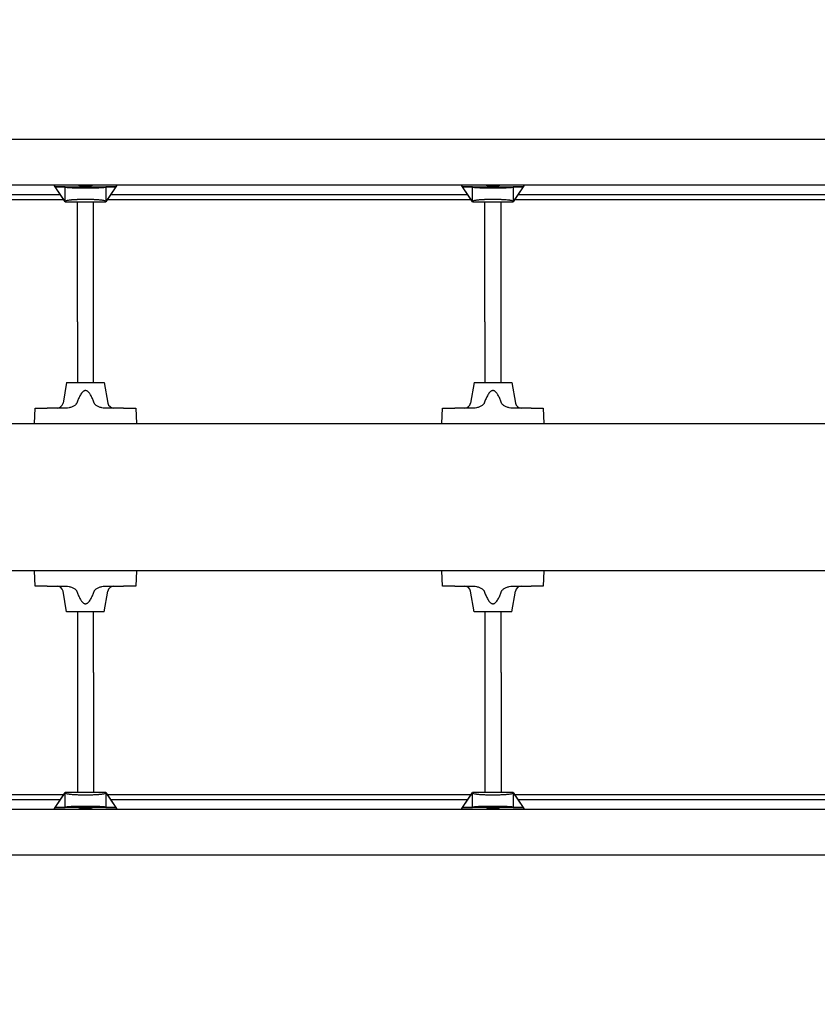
# Model space of a CAD drawing. Extents: x -13189 to 8473, y -8565 to 17872.
# Drawn here: x -1665 to -881, y -91 to 869 of the extents above; entities that cross this region are included whole.
import ezdxf

# ---------------------------------------------------------------- set-up
doc = ezdxf.new("R2010")
doc.units = 0
doc.header["$LTSCALE"] = 5
doc.header["$PDMODE"] = 33
doc.header["$PDSIZE"] = 20
for name, color, linetype in [('PRODUCT', 3, 'CONTINUOUS'), ('REFERENCE', 9, 'CONTINUOUS'), ('REVIEW_REQUIRED', 30, 'CONTINUOUS')]:
    doc.layers.add(name, color=color, linetype=linetype)
doc.styles.add('LG1', font='arial.ttf', dxfattribs={"height": 185})
doc.dimstyles.new('LG_DIM', dxfattribs={"dimtxt": 185, "dimasz": 120, "dimexe": 50, "dimexo": 1, "dimgap": 50, "dimtad": 1, "dimdec": 0, "dimrnd": 10, "dimtxsty": 'LG1', "dimcen": 2.5, "dimclrt": 4, "dimadec": 4, "dimazin": 3, "dimtfac": 1, "dimtdec": 1, "dimtmove": 0, "dimatfit": 3, "dimarcsym": 0})

# ---------------------------------------------------------------- blocks, each defined once
blk = doc.blocks.new('*D5')
at = {"layer": 'REFERENCE', "color": 0, "transparency": 16777216}
for p in [(3900, 7859.68), (-2500, -5459.68), (7695.79, -5459.68)]:
    blk.add_point(p, dxfattribs=at)
at = {"layer": 'REVIEW_REQUIRED', "color": 0, "lineweight": -2, "transparency": 16777216}
for p, q in [((3901, 7859.68), (7745.79, 7859.68)), ((7695.79, 7739.68), (7695.79, 3779.28)), ((7695.79, -5339.68), (7695.79, 3130.67)), ((-2499, -5459.68), (7745.79, -5459.68))]:
    blk.add_line(p, q, dxfattribs=at)
at = {"layer": 'REVIEW_REQUIRED', "color": 0, "transparency": 16777216}
for points in [[(7675.79, 7739.68), (7715.79, 7739.68), (7695.79, 7859.68)], [(7675.79, -5339.68), (7715.79, -5339.68), (7695.79, -5459.68)]]:
    blk.add_solid(points, dxfattribs=at)
at = {"layer": 'REVIEW_REQUIRED', "color": 4, "transparency": 16777216, "insert": (7695.79, 3454.98), "char_height": 185, "attachment_point": 5, "style": 'LG1'}
blk.add_mtext('\\A1;13320 mm\\P [43\'-8 13/16"]', dxfattribs=at)
blk = doc.blocks.new('*D6')
at = {"layer": 'REFERENCE', "color": 0, "transparency": 16777216}
for p in [(3300, 5864.75), (-6041.13, -3464.75), (-3100, -3464.75)]:
    blk.add_point(p, dxfattribs=at)
at = {"layer": 'REVIEW_REQUIRED', "color": 0, "lineweight": -2, "transparency": 16777216}
for p, q in [((3299, 5864.75), (-6091.13, 5864.75)), ((-6041.13, 5744.75), (-6041.13, 2569.99)), ((-6041.13, -3344.75), (-6041.13, 1921.38)), ((-3101, -3464.75), (-6091.13, -3464.75))]:
    blk.add_line(p, q, dxfattribs=at)
at = {"layer": 'REVIEW_REQUIRED', "color": 0, "transparency": 16777216}
for points in [[(-6061.13, 5744.75), (-6021.13, 5744.75), (-6041.13, 5864.75)], [(-6061.13, -3344.75), (-6021.13, -3344.75), (-6041.13, -3464.75)]]:
    blk.add_solid(points, dxfattribs=at)
at = {"layer": 'REVIEW_REQUIRED', "color": 4, "transparency": 16777216, "insert": (-6041.13, 2245.68), "char_height": 185, "attachment_point": 5, "style": 'LG1'}
blk.add_mtext('\\A1;9330 mm\\P [30\'-7 9/16"]', dxfattribs=at)
blk = doc.blocks.new('*D7')
at = {"layer": 'REFERENCE', "color": 0, "transparency": 16777216}
for p in [(5382.03, 8873.35), (-4227.53, -147.5), (5382.03, -564.99)]:
    blk.add_point(p, dxfattribs=at)
at = {"layer": 'REVIEW_REQUIRED', "color": 0, "lineweight": -2, "transparency": 16777216}
for p, q in [((-4227.53, -146.5), (-4227.53, 8923.35)), ((5382.03, -563.99), (5382.03, 8923.35)), ((-4107.53, 8873.35), (118.72, 8873.35)), ((5262.03, 8873.35), (1506.78, 8873.35))]:
    blk.add_line(p, q, dxfattribs=at)
at = {"layer": 'REVIEW_REQUIRED', "color": 0, "transparency": 16777216}
for points in [[(-4107.53, 8893.35), (-4107.53, 8853.35), (-4227.53, 8873.35)], [(5262.03, 8893.35), (5262.03, 8853.35), (5382.03, 8873.35)]]:
    blk.add_solid(points, dxfattribs=at)
at = {"layer": 'REVIEW_REQUIRED', "color": 4, "transparency": 16777216, "insert": (812.75, 8873.35), "char_height": 185, "attachment_point": 5, "style": 'LG1'}
blk.add_mtext('\\A1;9610 mm\\P [31\'-6 5/8"]', dxfattribs=at)
blk = doc.blocks.new('Variteemalayerit')
at = {"layer": 'REVIEW_REQUIRED', "invisible_edges": 15}
blk.add_3dface([(-10000, -10000, -5), (10000, -10000, -5), (10000, 10000, -5), (-10000, 10000, -5)], dxfattribs=at)

msp = doc.modelspace()

# ---------------------------------------------------------------- linework, layer by layer
at = {"layer": 'PRODUCT', "linetype": 'Continuous', "lineweight": 0}
for p, q in [((-5, 751.5), (-2353.5, 751.5)), ((-5, 706.5), (-2353.5, 706.5)), ((-1629.78, 705), (-1630.76, 706.5)), ((-1620, 690), (-1629.78, 705)), ((-1629.69, 704.95), (-1629.78, 705)), ((-1629.78, 705), (-1570.22, 705)), ((-1620.03, 690.52), (-1629.69, 704.95)), ((-1620, 704.74), (-1629.69, 704.95)), ((-1620, 690.52), (-1620, 704.74)), ((-1619.63, 704.56), (-1620, 704.74)), ((-1580, 704.74), (-1580.37, 704.56)), ((-1570.22, 705), (-1580, 690)), ((-1570.31, 704.95), (-1580, 704.74)), ((-1580, 704.74), (-1580, 690.52)), ((-1570.31, 704.95), (-1579.97, 690.52)), ((-1570.22, 705), (-1570.31, 704.95)), ((-1569.24, 706.5), (-1570.22, 705)), ((-1229.78, 705), (-1230.76, 706.5)), ((-1220, 690), (-1229.78, 705)), ((-1229.69, 704.95), (-1229.78, 705)), ((-1229.78, 705), (-1170.22, 705)), ((-1220.03, 690.52), (-1229.69, 704.95)), ((-1220, 704.74), (-1229.69, 704.95)), ((-1220, 690.52), (-1220, 704.74)), ((-1219.63, 704.56), (-1220, 704.74)), ((-1180, 704.74), (-1180.37, 704.56)), ((-1170.22, 705), (-1180, 690)), ((-1170.31, 704.95), (-1180, 704.74)), ((-1180, 704.74), (-1180, 690.52)), ((-1170.31, 704.95), (-1179.97, 690.52)), ((-1170.22, 705), (-1170.31, 704.95)), ((-1169.24, 706.5), (-1170.22, 705)), ((-1621.3, 692), (-1978.7, 692)), ((-1624.57, 697), (-1975.43, 697)), ((-1221.3, 692), (-1578.7, 692)), ((-1224.57, 697), (-1575.43, 697)), ((-821.3, 692), (-1178.7, 692)), ((-824.57, 697), (-1175.43, 697)), ((-1620, 690), (-1620.03, 690.52)), ((-1620, 690.52), (-1620.03, 690.52)), ((-1619.63, 690.89), (-1620, 690.52)), ((-1620, 690), (-1580, 690)), ((-1608, 572.31), (-1608, 690)), ((-1592, 572.31), (-1592, 690)), ((-1580.37, 690.89), (-1580, 690.52)), ((-1579.97, 690.52), (-1580, 690.52)), ((-1579.97, 690.52), (-1580, 690)), ((-1220, 690), (-1220.03, 690.52)), ((-1220, 690.52), (-1220.03, 690.52)), ((-1219.63, 690.89), (-1220, 690.52)), ((-1220, 690), (-1180, 690)), ((-1208, 572.31), (-1208, 690)), ((-1192, 572.31), (-1192, 690)), ((-1180.37, 690.89), (-1180, 690.52)), ((-1179.97, 690.52), (-1180, 690.52)), ((-1179.97, 690.52), (-1180, 690)), ((-1608, 572.31), (-1608, 512.5)), ((-1592, 512.5), (-1592, 572.31)), ((-1208, 572.31), (-1208, 512.5)), ((-1192, 512.5), (-1192, 572.31)), ((-1618.5, 512.5), (-1622.03, 492.46)), ((-1618.5, 512.5), (-1600, 512.5)), ((-1600, 512.5), (-1581.5, 512.5)), ((-1581.5, 512.5), (-1577.97, 492.46)), ((-1218.5, 512.5), (-1222.03, 492.46)), ((-1218.5, 512.5), (-1200, 512.5)), ((-1200, 512.5), (-1181.5, 512.5)), ((-1181.5, 512.5), (-1177.97, 492.46)), ((-1650, 472.5), (-1649.48, 487.5)), ((-1619.01, 487.5), (-1637.48, 487.5)), ((-1562.52, 487.5), (-1580.99, 487.5)), ((-1550.52, 487.5), (-1550, 472.5)), ((-1250, 472.5), (-1249.48, 487.5)), ((-1219.01, 487.5), (-1237.48, 487.5)), ((-1162.52, 487.5), (-1180.99, 487.5)), ((-1150.52, 487.5), (-1150, 472.5)), ((-2242, 472.5), (-158, 472.5)), ((-158, 327.5), (-2242, 327.5)), ((-1649.48, 312.5), (-1650, 327.5)), ((-1550, 327.5), (-1550.52, 312.5)), ((-1249.48, 312.5), (-1250, 327.5)), ((-1150, 327.5), (-1150.52, 312.5)), ((-1637.48, 312.5), (-1619.01, 312.5)), ((-1618.5, 287.5), (-1622.03, 307.54)), ((-1581.5, 287.5), (-1577.97, 307.54)), ((-1580.99, 312.5), (-1562.52, 312.5)), ((-1237.48, 312.5), (-1219.01, 312.5)), ((-1218.5, 287.5), (-1222.03, 307.54)), ((-1181.5, 287.5), (-1177.97, 307.54)), ((-1180.99, 312.5), (-1162.52, 312.5)), ((-1600, 287.5), (-1618.5, 287.5)), ((-1608, 287.5), (-1608, 227.69)), ((-1581.5, 287.5), (-1600, 287.5)), ((-1592, 227.69), (-1592, 287.5)), ((-1200, 287.5), (-1218.5, 287.5)), ((-1208, 287.5), (-1208, 227.69)), ((-1181.5, 287.5), (-1200, 287.5)), ((-1192, 227.69), (-1192, 287.5)), ((-1608, 227.69), (-1608, 110)), ((-1592, 227.69), (-1592, 110)), ((-1208, 227.69), (-1208, 110)), ((-1192, 227.69), (-1192, 110)), ((-1978.7, 108), (-1621.3, 108)), ((-1629.78, 95), (-1620, 110)), ((-1629.69, 95.05), (-1620.03, 109.48)), ((-1620.03, 109.48), (-1620, 110)), ((-1620.03, 109.48), (-1620, 109.48)), ((-1580, 110), (-1620, 110)), ((-1620, 95.26), (-1620, 109.48)), ((-1619.63, 109.11), (-1620, 109.48)), ((-1580.37, 109.11), (-1580, 109.48)), ((-1580, 110), (-1570.22, 95)), ((-1580, 110), (-1579.97, 109.48)), ((-1580, 109.48), (-1580, 95.26)), ((-1580, 109.48), (-1579.97, 109.48)), ((-1579.97, 109.48), (-1570.31, 95.05)), ((-1578.7, 108), (-1221.3, 108)), ((-1229.78, 95), (-1220, 110)), ((-1229.69, 95.05), (-1220.03, 109.48)), ((-1220.03, 109.48), (-1220, 110)), ((-1220.03, 109.48), (-1220, 109.48)), ((-1180, 110), (-1220, 110)), ((-1220, 95.26), (-1220, 109.48)), ((-1219.63, 109.11), (-1220, 109.48)), ((-1180.37, 109.11), (-1180, 109.48)), ((-1180, 110), (-1170.22, 95)), ((-1180, 110), (-1179.97, 109.48)), ((-1180, 109.48), (-1180, 95.26)), ((-1180, 109.48), (-1179.97, 109.48)), ((-1179.97, 109.48), (-1170.31, 95.05)), ((-1178.7, 108), (-821.3, 108)), ((-1975.43, 103), (-1624.57, 103)), ((-1575.43, 103), (-1224.57, 103)), ((-1175.43, 103), (-824.57, 103)), ((-2353.5, 93.5), (-5, 93.5)), ((-1630.76, 93.5), (-1629.78, 95)), ((-1629.78, 95), (-1629.69, 95.05)), ((-1570.22, 95), (-1629.78, 95)), ((-1629.69, 95.05), (-1620, 95.26)), ((-1620, 95.26), (-1619.63, 95.44)), ((-1580.37, 95.44), (-1580, 95.26)), ((-1580, 95.26), (-1570.31, 95.05)), ((-1570.31, 95.05), (-1570.22, 95)), ((-1570.22, 95), (-1569.24, 93.5)), ((-1230.76, 93.5), (-1229.78, 95)), ((-1229.78, 95), (-1229.69, 95.05)), ((-1170.22, 95), (-1229.78, 95)), ((-1229.69, 95.05), (-1220, 95.26)), ((-1220, 95.26), (-1219.63, 95.44)), ((-1180.37, 95.44), (-1180, 95.26)), ((-1180, 95.26), (-1170.31, 95.05)), ((-1170.31, 95.05), (-1170.22, 95)), ((-1170.22, 95), (-1169.24, 93.5)), ((-2353.5, 48.5), (-5, 48.5))]:
    msp.add_line(p, q, dxfattribs=at)
for centre, radius, start, end in [((-1600, 721), 15.99, 245.06909, 270), ((-1600, 721), 15.5, 249.29415, 270), ((-1600, 721), 15.5, 270, 290.70585), ((-1600, 721), 15.99, 270, 294.93091), ((-1200, 721), 15.99, 245.06909, 270), ((-1200, 721), 15.5, 249.29415, 270), ((-1200, 721), 15.5, 270, 290.70585), ((-1200, 721), 15.99, 270, 294.93091), ((-1627.94, 493.5), 6, 270, 350), ((-1572.06, 493.5), 6, 190, 270), ((-1227.94, 493.5), 6, 270, 350), ((-1172.06, 493.5), 6, 190, 270), ((-1627.94, 306.5), 6, 10, 90), ((-1572.06, 306.5), 6, 90, 170), ((-1227.94, 306.5), 6, 10, 90), ((-1172.06, 306.5), 6, 90, 170), ((-1600, 79), 15.99, 90, 114.93091), ((-1600, 79), 15.5, 90, 110.70585), ((-1600, 79), 15.99, 65.06909, 90), ((-1600, 79), 15.5, 69.29415, 90), ((-1200, 79), 15.99, 90, 114.93091), ((-1200, 79), 15.5, 90, 110.70585), ((-1200, 79), 15.99, 65.06909, 90), ((-1200, 79), 15.5, 69.29415, 90)]:
    msp.add_arc(centre, radius, start, end, dxfattribs=at)
for points, knots in [([(-1619.63, 704.56), (-1619.48, 704.52), (-1619.28, 704.48), (-1618.78, 704.41), (-1618.48, 704.37), (-1617.76, 704.29), (-1617.34, 704.26), (-1616.36, 704.18), (-1615.81, 704.15), (-1614.52, 704.08), (-1613.79, 704.04), (-1612.52, 703.99), (-1612.07, 703.97), (-1611.08, 703.94), (-1610.56, 703.92), (-1609.41, 703.89), (-1608.8, 703.88), (-1607.77, 703.85), (-1607.42, 703.85), (-1606.66, 703.83), (-1606.27, 703.83), (-1605.45, 703.81), (-1605.01, 703.81), (-1604.1, 703.8), (-1603.63, 703.79), (-1602.65, 703.79), (-1602.14, 703.78), (-1601.35, 703.78), (-1601.08, 703.78), (-1600.54, 703.78), (-1600.27, 703.78), (-1600, 703.78)], [0.01047501, 0.01047501, 0.01047501, 0.01047501, 0.01693541, 0.01693541, 0.02339581, 0.02339581, 0.02985621, 0.02985621, 0.03631661, 0.03631661, 0.04277702, 0.04277702, 0.04600722, 0.04600722, 0.04923742, 0.04923742, 0.05246762, 0.05246762, 0.05408272, 0.05408272, 0.05569782, 0.05569782, 0.05731292, 0.05731292, 0.05892802, 0.05892802, 0.06054312, 0.06054312, 0.06135067, 0.06135067, 0.06215822, 0.06215822, 0.06215822, 0.06215822]), ([(-1600, 703.78), (-1599.73, 703.78), (-1599.46, 703.78), (-1598.91, 703.78), (-1598.64, 703.78), (-1597.84, 703.78), (-1597.33, 703.79), (-1596.58, 703.79), (-1596.33, 703.79), (-1595.85, 703.8), (-1595.62, 703.8), (-1594.94, 703.81), (-1594.51, 703.81), (-1593.68, 703.83), (-1593.28, 703.83), (-1592.53, 703.85), (-1592.17, 703.85), (-1591.15, 703.88), (-1590.53, 703.89), (-1589.38, 703.92), (-1588.85, 703.94), (-1587.88, 703.97), (-1587.43, 703.99), (-1586.17, 704.04), (-1585.45, 704.08), (-1584.17, 704.15), (-1583.62, 704.19), (-1582.89, 704.24), (-1582.67, 704.26), (-1582.25, 704.3), (-1582.05, 704.31), (-1581.15, 704.41), (-1580.67, 704.48), (-1580.37, 704.56)], [0.06215822, 0.06215822, 0.06215822, 0.06215822, 0.0629713, 0.0629713, 0.06378437, 0.06378437, 0.06541052, 0.06541052, 0.0662236, 0.0662236, 0.06703667, 0.06703667, 0.06866282, 0.06866282, 0.07028897, 0.07028897, 0.07191512, 0.07191512, 0.07516742, 0.07516742, 0.07841972, 0.07841972, 0.08167202, 0.08167202, 0.08817662, 0.08817662, 0.09468122, 0.09468122, 0.09793352, 0.09793352, 0.10118582, 0.10118582, 0.11419502, 0.11419502, 0.11419502, 0.11419502]), ([(-1219.63, 704.56), (-1219.48, 704.52), (-1219.28, 704.48), (-1218.78, 704.41), (-1218.48, 704.37), (-1217.76, 704.29), (-1217.34, 704.26), (-1216.36, 704.18), (-1215.81, 704.15), (-1214.52, 704.08), (-1213.79, 704.04), (-1212.52, 703.99), (-1212.07, 703.97), (-1211.08, 703.94), (-1210.56, 703.92), (-1209.41, 703.89), (-1208.8, 703.88), (-1207.77, 703.85), (-1207.42, 703.85), (-1206.66, 703.83), (-1206.27, 703.83), (-1205.45, 703.81), (-1205.01, 703.81), (-1204.1, 703.8), (-1203.63, 703.79), (-1202.65, 703.79), (-1202.14, 703.78), (-1201.35, 703.78), (-1201.08, 703.78), (-1200.54, 703.78), (-1200.27, 703.78), (-1200, 703.78)], [0.01047501, 0.01047501, 0.01047501, 0.01047501, 0.01693541, 0.01693541, 0.02339581, 0.02339581, 0.02985621, 0.02985621, 0.03631661, 0.03631661, 0.04277702, 0.04277702, 0.04600722, 0.04600722, 0.04923742, 0.04923742, 0.05246762, 0.05246762, 0.05408272, 0.05408272, 0.05569782, 0.05569782, 0.05731292, 0.05731292, 0.05892802, 0.05892802, 0.06054312, 0.06054312, 0.06135067, 0.06135067, 0.06215822, 0.06215822, 0.06215822, 0.06215822]), ([(-1200, 703.78), (-1199.73, 703.78), (-1199.46, 703.78), (-1198.91, 703.78), (-1198.64, 703.78), (-1197.84, 703.78), (-1197.33, 703.79), (-1196.58, 703.79), (-1196.33, 703.79), (-1195.85, 703.8), (-1195.62, 703.8), (-1194.94, 703.81), (-1194.51, 703.81), (-1193.68, 703.83), (-1193.28, 703.83), (-1192.53, 703.85), (-1192.17, 703.85), (-1191.15, 703.88), (-1190.53, 703.89), (-1189.38, 703.92), (-1188.85, 703.94), (-1187.88, 703.97), (-1187.43, 703.99), (-1186.17, 704.04), (-1185.45, 704.08), (-1184.17, 704.15), (-1183.62, 704.19), (-1182.89, 704.24), (-1182.67, 704.26), (-1182.25, 704.3), (-1182.05, 704.31), (-1181.15, 704.41), (-1180.67, 704.48), (-1180.37, 704.56)], [0.06215822, 0.06215822, 0.06215822, 0.06215822, 0.0629713, 0.0629713, 0.06378437, 0.06378437, 0.06541052, 0.06541052, 0.0662236, 0.0662236, 0.06703667, 0.06703667, 0.06866282, 0.06866282, 0.07028897, 0.07028897, 0.07191512, 0.07191512, 0.07516742, 0.07516742, 0.07841972, 0.07841972, 0.08167202, 0.08167202, 0.08817662, 0.08817662, 0.09468122, 0.09468122, 0.09793352, 0.09793352, 0.10118582, 0.10118582, 0.11419502, 0.11419502, 0.11419502, 0.11419502]), ([(-1600, 692.44), (-1600.54, 692.44), (-1601.08, 692.44), (-1601.87, 692.44), (-1602.14, 692.43), (-1602.65, 692.43), (-1602.91, 692.42), (-1603.65, 692.41), (-1604.12, 692.4), (-1604.81, 692.39), (-1605.03, 692.38), (-1605.46, 692.37), (-1605.68, 692.37), (-1606.7, 692.34), (-1607.44, 692.31), (-1608.47, 692.26), (-1608.8, 692.25), (-1609.42, 692.22), (-1609.72, 692.2), (-1610.58, 692.15), (-1611.1, 692.12), (-1612.08, 692.06), (-1612.53, 692.02), (-1613.38, 691.95), (-1613.77, 691.92), (-1614.51, 691.85), (-1614.85, 691.81), (-1615.81, 691.7), (-1616.37, 691.63), (-1617.34, 691.48), (-1617.76, 691.41), (-1618.84, 691.19), (-1619.33, 691.04), (-1619.63, 690.89)], [0.06175443, 0.06175443, 0.06175443, 0.06175443, 0.06334678, 0.06334678, 0.06414295, 0.06414295, 0.06493913, 0.06493913, 0.06653147, 0.06653147, 0.06732765, 0.06732765, 0.06812382, 0.06812382, 0.07130852, 0.07130852, 0.07290086, 0.07290086, 0.07449321, 0.07449321, 0.0776779, 0.0776779, 0.0808626, 0.0808626, 0.08404729, 0.08404729, 0.08723199, 0.08723199, 0.09360138, 0.09360138, 0.09997077, 0.09997077, 0.11270954, 0.11270954, 0.11270954, 0.11270954]), ([(-1580.37, 690.89), (-1580.67, 691.04), (-1581.15, 691.19), (-1582.22, 691.41), (-1582.64, 691.48), (-1583.36, 691.59), (-1583.62, 691.63), (-1584.18, 691.7), (-1584.48, 691.74), (-1585.44, 691.84), (-1586.16, 691.91), (-1587.42, 692.02), (-1587.86, 692.05), (-1588.83, 692.12), (-1589.36, 692.15), (-1590.21, 692.2), (-1590.51, 692.21), (-1591.14, 692.25), (-1591.47, 692.26), (-1592.5, 692.31), (-1593.24, 692.33), (-1594.49, 692.37), (-1594.93, 692.38), (-1595.84, 692.4), (-1596.32, 692.41), (-1597.07, 692.42), (-1597.33, 692.43), (-1597.84, 692.43), (-1598.11, 692.44), (-1598.64, 692.44), (-1598.91, 692.44), (-1599.45, 692.44), (-1599.73, 692.44), (-1600, 692.44)], [0.01043898, 0.01043898, 0.01043898, 0.01043898, 0.02326784, 0.02326784, 0.02968227, 0.02968227, 0.03288949, 0.03288949, 0.03609671, 0.03609671, 0.04251114, 0.04251114, 0.04571835, 0.04571835, 0.04892557, 0.04892557, 0.05052918, 0.05052918, 0.05213278, 0.05213278, 0.05534, 0.05534, 0.05694361, 0.05694361, 0.05854722, 0.05854722, 0.05934902, 0.05934902, 0.06015082, 0.06015082, 0.06095263, 0.06095263, 0.06175443, 0.06175443, 0.06175443, 0.06175443]), ([(-1200, 692.44), (-1200.54, 692.44), (-1201.08, 692.44), (-1201.87, 692.44), (-1202.14, 692.43), (-1202.65, 692.43), (-1202.91, 692.42), (-1203.65, 692.41), (-1204.12, 692.4), (-1204.81, 692.39), (-1205.03, 692.38), (-1205.46, 692.37), (-1205.68, 692.37), (-1206.7, 692.34), (-1207.44, 692.31), (-1208.47, 692.26), (-1208.8, 692.25), (-1209.42, 692.22), (-1209.72, 692.2), (-1210.58, 692.15), (-1211.1, 692.12), (-1212.08, 692.06), (-1212.53, 692.02), (-1213.38, 691.95), (-1213.77, 691.92), (-1214.51, 691.85), (-1214.85, 691.81), (-1215.81, 691.7), (-1216.37, 691.63), (-1217.34, 691.48), (-1217.76, 691.41), (-1218.84, 691.19), (-1219.33, 691.04), (-1219.63, 690.89)], [0.06175443, 0.06175443, 0.06175443, 0.06175443, 0.06334678, 0.06334678, 0.06414295, 0.06414295, 0.06493913, 0.06493913, 0.06653147, 0.06653147, 0.06732765, 0.06732765, 0.06812382, 0.06812382, 0.07130852, 0.07130852, 0.07290086, 0.07290086, 0.07449321, 0.07449321, 0.0776779, 0.0776779, 0.0808626, 0.0808626, 0.08404729, 0.08404729, 0.08723199, 0.08723199, 0.09360138, 0.09360138, 0.09997077, 0.09997077, 0.11270954, 0.11270954, 0.11270954, 0.11270954]), ([(-1180.37, 690.89), (-1180.67, 691.04), (-1181.15, 691.19), (-1182.22, 691.41), (-1182.64, 691.48), (-1183.36, 691.59), (-1183.62, 691.63), (-1184.18, 691.7), (-1184.48, 691.74), (-1185.44, 691.84), (-1186.16, 691.91), (-1187.42, 692.02), (-1187.86, 692.05), (-1188.83, 692.12), (-1189.36, 692.15), (-1190.21, 692.2), (-1190.51, 692.21), (-1191.14, 692.25), (-1191.47, 692.26), (-1192.5, 692.31), (-1193.24, 692.33), (-1194.49, 692.37), (-1194.93, 692.38), (-1195.84, 692.4), (-1196.32, 692.41), (-1197.07, 692.42), (-1197.33, 692.43), (-1197.84, 692.43), (-1198.11, 692.44), (-1198.64, 692.44), (-1198.91, 692.44), (-1199.45, 692.44), (-1199.73, 692.44), (-1200, 692.44)], [0.01043898, 0.01043898, 0.01043898, 0.01043898, 0.02326784, 0.02326784, 0.02968227, 0.02968227, 0.03288949, 0.03288949, 0.03609671, 0.03609671, 0.04251114, 0.04251114, 0.04571835, 0.04571835, 0.04892557, 0.04892557, 0.05052918, 0.05052918, 0.05213278, 0.05213278, 0.05534, 0.05534, 0.05694361, 0.05694361, 0.05854722, 0.05854722, 0.05934902, 0.05934902, 0.06015082, 0.06015082, 0.06095263, 0.06095263, 0.06175443, 0.06175443, 0.06175443, 0.06175443]), ([(-1600, 504.7), (-1600.16, 504.7), (-1600.33, 504.68), (-1600.65, 504.63), (-1600.81, 504.59), (-1601.12, 504.48), (-1601.27, 504.41), (-1601.57, 504.27), (-1601.71, 504.18), (-1602.12, 503.92), (-1602.38, 503.71), (-1602.86, 503.27), (-1603.08, 503.03), (-1603.72, 502.3), (-1604.1, 501.77), (-1604.81, 500.68), (-1605.14, 500.12), (-1606.07, 498.41), (-1606.62, 497.24), (-1607.64, 494.87), (-1608.11, 493.67), (-1608.56, 492.46)], [0.0215087, 0.0215087, 0.0215087, 0.0215087, 0.02199305, 0.02199305, 0.0224774, 0.0224774, 0.02296175, 0.02296175, 0.0234461, 0.0234461, 0.0244148, 0.0244148, 0.0253835, 0.0253835, 0.0273209, 0.0273209, 0.0292583, 0.0292583, 0.0331331, 0.0331331, 0.03700791, 0.03700791, 0.03700791, 0.03700791]), ([(-1591.44, 492.46), (-1591.89, 493.67), (-1592.36, 494.88), (-1593.39, 497.25), (-1593.93, 498.42), (-1594.86, 500.12), (-1595.18, 500.68), (-1595.71, 501.49), (-1595.9, 501.76), (-1596.29, 502.28), (-1596.49, 502.54), (-1596.92, 503.03), (-1597.14, 503.27), (-1597.62, 503.71), (-1597.88, 503.91), (-1598.43, 504.27), (-1598.72, 504.43), (-1599.19, 504.59), (-1599.35, 504.63), (-1599.67, 504.68), (-1599.84, 504.7), (-1600, 504.7)], [0.0059664, 0.0059664, 0.0059664, 0.0059664, 0.00985198, 0.00985198, 0.01373755, 0.01373755, 0.01568034, 0.01568034, 0.01665173, 0.01665173, 0.01762312, 0.01762312, 0.01859452, 0.01859452, 0.01956591, 0.01956591, 0.0205373, 0.0205373, 0.021023, 0.021023, 0.0215087, 0.0215087, 0.0215087, 0.0215087]), ([(-1200, 504.7), (-1200.16, 504.7), (-1200.33, 504.68), (-1200.65, 504.63), (-1200.81, 504.59), (-1201.12, 504.48), (-1201.27, 504.41), (-1201.57, 504.27), (-1201.71, 504.18), (-1202.12, 503.92), (-1202.38, 503.71), (-1202.86, 503.27), (-1203.08, 503.03), (-1203.72, 502.3), (-1204.1, 501.77), (-1204.81, 500.68), (-1205.14, 500.12), (-1206.07, 498.41), (-1206.62, 497.24), (-1207.64, 494.87), (-1208.11, 493.67), (-1208.56, 492.46)], [0.0215087, 0.0215087, 0.0215087, 0.0215087, 0.02199305, 0.02199305, 0.0224774, 0.0224774, 0.02296175, 0.02296175, 0.0234461, 0.0234461, 0.0244148, 0.0244148, 0.0253835, 0.0253835, 0.0273209, 0.0273209, 0.0292583, 0.0292583, 0.0331331, 0.0331331, 0.03700791, 0.03700791, 0.03700791, 0.03700791]), ([(-1191.44, 492.46), (-1191.89, 493.67), (-1192.36, 494.88), (-1193.39, 497.25), (-1193.93, 498.42), (-1194.86, 500.12), (-1195.18, 500.68), (-1195.71, 501.49), (-1195.9, 501.76), (-1196.29, 502.28), (-1196.49, 502.54), (-1196.92, 503.03), (-1197.14, 503.27), (-1197.62, 503.71), (-1197.88, 503.91), (-1198.43, 504.27), (-1198.72, 504.43), (-1199.19, 504.59), (-1199.35, 504.63), (-1199.67, 504.68), (-1199.84, 504.7), (-1200, 504.7)], [0.0059664, 0.0059664, 0.0059664, 0.0059664, 0.00985198, 0.00985198, 0.01373755, 0.01373755, 0.01568034, 0.01568034, 0.01665173, 0.01665173, 0.01762312, 0.01762312, 0.01859452, 0.01859452, 0.01956591, 0.01956591, 0.0205373, 0.0205373, 0.021023, 0.021023, 0.0215087, 0.0215087, 0.0215087, 0.0215087]), ([(-1608.56, 492.46), (-1608.65, 492.22), (-1608.77, 492), (-1609.05, 491.58), (-1609.21, 491.38), (-1609.72, 490.82), (-1610.11, 490.49), (-1610.92, 489.9), (-1611.35, 489.63), (-1612.24, 489.15), (-1612.69, 488.93), (-1613.61, 488.54), (-1614.08, 488.37), (-1615.03, 488.06), (-1615.52, 487.93), (-1617, 487.62), (-1618, 487.5), (-1619.01, 487.5)], [0, 0, 0, 0, 0.00075467, 0.00075467, 0.00150935, 0.00150935, 0.0030187, 0.0030187, 0.00452805, 0.00452805, 0.00603739, 0.00603739, 0.00754674, 0.00754674, 0.00905609, 0.00905609, 0.01207479, 0.01207479, 0.01207479, 0.01207479]), ([(-1580.99, 487.5), (-1582, 487.5), (-1583, 487.62), (-1584.46, 487.93), (-1584.95, 488.06), (-1585.91, 488.36), (-1586.39, 488.54), (-1587.31, 488.93), (-1587.76, 489.14), (-1588.64, 489.62), (-1589.06, 489.89), (-1589.87, 490.48), (-1590.27, 490.81), (-1590.78, 491.37), (-1590.95, 491.57), (-1591.23, 491.99), (-1591.35, 492.22), (-1591.44, 492.46)], [0, 0, 0, 0, 0.00300119, 0.00300119, 0.00450179, 0.00450179, 0.00600239, 0.00600239, 0.00750298, 0.00750298, 0.00900358, 0.00900358, 0.01050418, 0.01050418, 0.01125447, 0.01125447, 0.01200477, 0.01200477, 0.01200477, 0.01200477]), ([(-1208.56, 492.46), (-1208.65, 492.22), (-1208.77, 492), (-1209.05, 491.58), (-1209.21, 491.38), (-1209.72, 490.82), (-1210.11, 490.49), (-1210.92, 489.9), (-1211.35, 489.63), (-1212.24, 489.15), (-1212.69, 488.93), (-1213.61, 488.54), (-1214.08, 488.37), (-1215.03, 488.06), (-1215.52, 487.93), (-1217, 487.62), (-1218, 487.5), (-1219.01, 487.5)], [0, 0, 0, 0, 0.00075467, 0.00075467, 0.00150935, 0.00150935, 0.0030187, 0.0030187, 0.00452805, 0.00452805, 0.00603739, 0.00603739, 0.00754674, 0.00754674, 0.00905609, 0.00905609, 0.01207479, 0.01207479, 0.01207479, 0.01207479]), ([(-1180.99, 487.5), (-1182, 487.5), (-1183, 487.62), (-1184.46, 487.93), (-1184.95, 488.06), (-1185.91, 488.36), (-1186.39, 488.54), (-1187.31, 488.93), (-1187.76, 489.14), (-1188.64, 489.62), (-1189.06, 489.89), (-1189.87, 490.48), (-1190.27, 490.81), (-1190.78, 491.37), (-1190.95, 491.57), (-1191.23, 491.99), (-1191.35, 492.22), (-1191.44, 492.46)], [0, 0, 0, 0, 0.00300119, 0.00300119, 0.00450179, 0.00450179, 0.00600239, 0.00600239, 0.00750298, 0.00750298, 0.00900358, 0.00900358, 0.01050418, 0.01050418, 0.01125447, 0.01125447, 0.01200477, 0.01200477, 0.01200477, 0.01200477]), ([(-1619.01, 312.5), (-1618, 312.5), (-1617, 312.38), (-1615.54, 312.07), (-1615.05, 311.94), (-1614.09, 311.64), (-1613.61, 311.46), (-1612.69, 311.07), (-1612.24, 310.86), (-1611.36, 310.38), (-1610.94, 310.11), (-1610.13, 309.52), (-1609.73, 309.19), (-1609.22, 308.63), (-1609.05, 308.43), (-1608.77, 308.01), (-1608.65, 307.78), (-1608.56, 307.54)], [0, 0, 0, 0, 0.00300119, 0.00300119, 0.00450179, 0.00450179, 0.00600239, 0.00600239, 0.00750298, 0.00750298, 0.00900358, 0.00900358, 0.01050418, 0.01050418, 0.01125447, 0.01125447, 0.01200477, 0.01200477, 0.01200477, 0.01200477]), ([(-1608.56, 307.54), (-1608.11, 306.33), (-1607.64, 305.12), (-1606.61, 302.75), (-1606.07, 301.58), (-1605.14, 299.88), (-1604.82, 299.32), (-1604.29, 298.51), (-1604.1, 298.24), (-1603.71, 297.72), (-1603.51, 297.46), (-1603.08, 296.97), (-1602.86, 296.73), (-1602.38, 296.29), (-1602.12, 296.09), (-1601.57, 295.73), (-1601.28, 295.57), (-1600.81, 295.41), (-1600.65, 295.37), (-1600.33, 295.32), (-1600.16, 295.3), (-1600, 295.3)], [0.0059664, 0.0059664, 0.0059664, 0.0059664, 0.00985198, 0.00985198, 0.01373755, 0.01373755, 0.01568034, 0.01568034, 0.01665173, 0.01665173, 0.01762312, 0.01762312, 0.01859452, 0.01859452, 0.01956591, 0.01956591, 0.0205373, 0.0205373, 0.021023, 0.021023, 0.0215087, 0.0215087, 0.0215087, 0.0215087]), ([(-1600, 295.3), (-1599.84, 295.3), (-1599.67, 295.32), (-1599.35, 295.37), (-1599.19, 295.41), (-1598.88, 295.52), (-1598.73, 295.59), (-1598.43, 295.73), (-1598.29, 295.82), (-1597.88, 296.08), (-1597.62, 296.29), (-1597.14, 296.73), (-1596.92, 296.97), (-1596.28, 297.7), (-1595.9, 298.23), (-1595.19, 299.32), (-1594.86, 299.88), (-1593.93, 301.59), (-1593.38, 302.76), (-1592.36, 305.13), (-1591.89, 306.33), (-1591.44, 307.54)], [0.0215087, 0.0215087, 0.0215087, 0.0215087, 0.02199305, 0.02199305, 0.0224774, 0.0224774, 0.02296175, 0.02296175, 0.0234461, 0.0234461, 0.0244148, 0.0244148, 0.0253835, 0.0253835, 0.0273209, 0.0273209, 0.0292583, 0.0292583, 0.0331331, 0.0331331, 0.03700791, 0.03700791, 0.03700791, 0.03700791]), ([(-1591.44, 307.54), (-1591.35, 307.78), (-1591.23, 308), (-1590.95, 308.42), (-1590.79, 308.62), (-1590.28, 309.18), (-1589.89, 309.51), (-1589.08, 310.1), (-1588.65, 310.37), (-1587.76, 310.85), (-1587.31, 311.07), (-1586.39, 311.46), (-1585.92, 311.63), (-1584.97, 311.94), (-1584.48, 312.07), (-1583, 312.38), (-1582, 312.5), (-1580.99, 312.5)], [0, 0, 0, 0, 0.00075467, 0.00075467, 0.00150935, 0.00150935, 0.0030187, 0.0030187, 0.00452805, 0.00452805, 0.00603739, 0.00603739, 0.00754674, 0.00754674, 0.00905609, 0.00905609, 0.01207479, 0.01207479, 0.01207479, 0.01207479]), ([(-1219.01, 312.5), (-1218, 312.5), (-1217, 312.38), (-1215.54, 312.07), (-1215.05, 311.94), (-1214.09, 311.64), (-1213.61, 311.46), (-1212.69, 311.07), (-1212.24, 310.86), (-1211.36, 310.38), (-1210.94, 310.11), (-1210.13, 309.52), (-1209.73, 309.19), (-1209.22, 308.63), (-1209.05, 308.43), (-1208.77, 308.01), (-1208.65, 307.78), (-1208.56, 307.54)], [0, 0, 0, 0, 0.00300119, 0.00300119, 0.00450179, 0.00450179, 0.00600239, 0.00600239, 0.00750298, 0.00750298, 0.00900358, 0.00900358, 0.01050418, 0.01050418, 0.01125447, 0.01125447, 0.01200477, 0.01200477, 0.01200477, 0.01200477]), ([(-1208.56, 307.54), (-1208.11, 306.33), (-1207.64, 305.12), (-1206.61, 302.75), (-1206.07, 301.58), (-1205.14, 299.88), (-1204.82, 299.32), (-1204.29, 298.51), (-1204.1, 298.24), (-1203.71, 297.72), (-1203.51, 297.46), (-1203.08, 296.97), (-1202.86, 296.73), (-1202.38, 296.29), (-1202.12, 296.09), (-1201.57, 295.73), (-1201.28, 295.57), (-1200.81, 295.41), (-1200.65, 295.37), (-1200.33, 295.32), (-1200.16, 295.3), (-1200, 295.3)], [0.0059664, 0.0059664, 0.0059664, 0.0059664, 0.00985198, 0.00985198, 0.01373755, 0.01373755, 0.01568034, 0.01568034, 0.01665173, 0.01665173, 0.01762312, 0.01762312, 0.01859452, 0.01859452, 0.01956591, 0.01956591, 0.0205373, 0.0205373, 0.021023, 0.021023, 0.0215087, 0.0215087, 0.0215087, 0.0215087]), ([(-1200, 295.3), (-1199.84, 295.3), (-1199.67, 295.32), (-1199.35, 295.37), (-1199.19, 295.41), (-1198.88, 295.52), (-1198.73, 295.59), (-1198.43, 295.73), (-1198.29, 295.82), (-1197.88, 296.08), (-1197.62, 296.29), (-1197.14, 296.73), (-1196.92, 296.97), (-1196.28, 297.7), (-1195.9, 298.23), (-1195.19, 299.32), (-1194.86, 299.88), (-1193.93, 301.59), (-1193.38, 302.76), (-1192.36, 305.13), (-1191.89, 306.33), (-1191.44, 307.54)], [0.0215087, 0.0215087, 0.0215087, 0.0215087, 0.02199305, 0.02199305, 0.0224774, 0.0224774, 0.02296175, 0.02296175, 0.0234461, 0.0234461, 0.0244148, 0.0244148, 0.0253835, 0.0253835, 0.0273209, 0.0273209, 0.0292583, 0.0292583, 0.0331331, 0.0331331, 0.03700791, 0.03700791, 0.03700791, 0.03700791]), ([(-1191.44, 307.54), (-1191.35, 307.78), (-1191.23, 308), (-1190.95, 308.42), (-1190.79, 308.62), (-1190.28, 309.18), (-1189.89, 309.51), (-1189.08, 310.1), (-1188.65, 310.37), (-1187.76, 310.85), (-1187.31, 311.07), (-1186.39, 311.46), (-1185.92, 311.63), (-1184.97, 311.94), (-1184.48, 312.07), (-1183, 312.38), (-1182, 312.5), (-1180.99, 312.5)], [0, 0, 0, 0, 0.00075467, 0.00075467, 0.00150935, 0.00150935, 0.0030187, 0.0030187, 0.00452805, 0.00452805, 0.00603739, 0.00603739, 0.00754674, 0.00754674, 0.00905609, 0.00905609, 0.01207479, 0.01207479, 0.01207479, 0.01207479]), ([(-1619.63, 109.11), (-1619.33, 108.96), (-1618.85, 108.81), (-1617.78, 108.59), (-1617.36, 108.52), (-1616.64, 108.41), (-1616.38, 108.37), (-1615.82, 108.3), (-1615.52, 108.26), (-1614.56, 108.16), (-1613.84, 108.09), (-1612.58, 107.98), (-1612.14, 107.95), (-1611.17, 107.88), (-1610.64, 107.85), (-1609.79, 107.8), (-1609.49, 107.79), (-1608.86, 107.75), (-1608.53, 107.74), (-1607.5, 107.69), (-1606.76, 107.67), (-1605.51, 107.63), (-1605.07, 107.62), (-1604.16, 107.6), (-1603.68, 107.59), (-1602.93, 107.58), (-1602.67, 107.57), (-1602.16, 107.57), (-1601.89, 107.56), (-1601.36, 107.56), (-1601.09, 107.56), (-1600.55, 107.56), (-1600.27, 107.56), (-1600, 107.56)], [0.01043898, 0.01043898, 0.01043898, 0.01043898, 0.02326784, 0.02326784, 0.02968227, 0.02968227, 0.03288949, 0.03288949, 0.03609671, 0.03609671, 0.04251114, 0.04251114, 0.04571835, 0.04571835, 0.04892557, 0.04892557, 0.05052918, 0.05052918, 0.05213278, 0.05213278, 0.05534, 0.05534, 0.05694361, 0.05694361, 0.05854722, 0.05854722, 0.05934902, 0.05934902, 0.06015082, 0.06015082, 0.06095263, 0.06095263, 0.06175443, 0.06175443, 0.06175443, 0.06175443]), ([(-1600, 107.56), (-1599.46, 107.56), (-1598.92, 107.56), (-1598.13, 107.56), (-1597.86, 107.57), (-1597.35, 107.57), (-1597.09, 107.58), (-1596.35, 107.59), (-1595.88, 107.6), (-1595.19, 107.61), (-1594.97, 107.62), (-1594.54, 107.63), (-1594.32, 107.63), (-1593.3, 107.66), (-1592.56, 107.69), (-1591.53, 107.74), (-1591.2, 107.75), (-1590.58, 107.78), (-1590.28, 107.8), (-1589.42, 107.85), (-1588.9, 107.88), (-1587.92, 107.94), (-1587.47, 107.98), (-1586.62, 108.05), (-1586.23, 108.08), (-1585.49, 108.15), (-1585.15, 108.19), (-1584.19, 108.3), (-1583.63, 108.37), (-1582.66, 108.52), (-1582.24, 108.59), (-1581.16, 108.81), (-1580.67, 108.96), (-1580.37, 109.11)], [0.06175443, 0.06175443, 0.06175443, 0.06175443, 0.06334678, 0.06334678, 0.06414295, 0.06414295, 0.06493913, 0.06493913, 0.06653147, 0.06653147, 0.06732765, 0.06732765, 0.06812382, 0.06812382, 0.07130852, 0.07130852, 0.07290086, 0.07290086, 0.07449321, 0.07449321, 0.0776779, 0.0776779, 0.0808626, 0.0808626, 0.08404729, 0.08404729, 0.08723199, 0.08723199, 0.09360138, 0.09360138, 0.09997077, 0.09997077, 0.11270954, 0.11270954, 0.11270954, 0.11270954]), ([(-1219.63, 109.11), (-1219.33, 108.96), (-1218.85, 108.81), (-1217.78, 108.59), (-1217.36, 108.52), (-1216.64, 108.41), (-1216.38, 108.37), (-1215.82, 108.3), (-1215.52, 108.26), (-1214.56, 108.16), (-1213.84, 108.09), (-1212.58, 107.98), (-1212.14, 107.95), (-1211.17, 107.88), (-1210.64, 107.85), (-1209.79, 107.8), (-1209.49, 107.79), (-1208.86, 107.75), (-1208.53, 107.74), (-1207.5, 107.69), (-1206.76, 107.67), (-1205.51, 107.63), (-1205.07, 107.62), (-1204.16, 107.6), (-1203.68, 107.59), (-1202.93, 107.58), (-1202.67, 107.57), (-1202.16, 107.57), (-1201.89, 107.56), (-1201.36, 107.56), (-1201.09, 107.56), (-1200.55, 107.56), (-1200.27, 107.56), (-1200, 107.56)], [0.01043898, 0.01043898, 0.01043898, 0.01043898, 0.02326784, 0.02326784, 0.02968227, 0.02968227, 0.03288949, 0.03288949, 0.03609671, 0.03609671, 0.04251114, 0.04251114, 0.04571835, 0.04571835, 0.04892557, 0.04892557, 0.05052918, 0.05052918, 0.05213278, 0.05213278, 0.05534, 0.05534, 0.05694361, 0.05694361, 0.05854722, 0.05854722, 0.05934902, 0.05934902, 0.06015082, 0.06015082, 0.06095263, 0.06095263, 0.06175443, 0.06175443, 0.06175443, 0.06175443]), ([(-1200, 107.56), (-1199.46, 107.56), (-1198.92, 107.56), (-1198.13, 107.56), (-1197.86, 107.57), (-1197.35, 107.57), (-1197.09, 107.58), (-1196.35, 107.59), (-1195.88, 107.6), (-1195.19, 107.61), (-1194.97, 107.62), (-1194.54, 107.63), (-1194.32, 107.63), (-1193.3, 107.66), (-1192.56, 107.69), (-1191.53, 107.74), (-1191.2, 107.75), (-1190.58, 107.78), (-1190.28, 107.8), (-1189.42, 107.85), (-1188.9, 107.88), (-1187.92, 107.94), (-1187.47, 107.98), (-1186.62, 108.05), (-1186.23, 108.08), (-1185.49, 108.15), (-1185.15, 108.19), (-1184.19, 108.3), (-1183.63, 108.37), (-1182.66, 108.52), (-1182.24, 108.59), (-1181.16, 108.81), (-1180.67, 108.96), (-1180.37, 109.11)], [0.06175443, 0.06175443, 0.06175443, 0.06175443, 0.06334678, 0.06334678, 0.06414295, 0.06414295, 0.06493913, 0.06493913, 0.06653147, 0.06653147, 0.06732765, 0.06732765, 0.06812382, 0.06812382, 0.07130852, 0.07130852, 0.07290086, 0.07290086, 0.07449321, 0.07449321, 0.0776779, 0.0776779, 0.0808626, 0.0808626, 0.08404729, 0.08404729, 0.08723199, 0.08723199, 0.09360138, 0.09360138, 0.09997077, 0.09997077, 0.11270954, 0.11270954, 0.11270954, 0.11270954]), ([(-1600, 96.22), (-1600.27, 96.22), (-1600.54, 96.22), (-1601.09, 96.22), (-1601.36, 96.22), (-1602.16, 96.22), (-1602.67, 96.21), (-1603.42, 96.21), (-1603.67, 96.21), (-1604.15, 96.2), (-1604.38, 96.2), (-1605.06, 96.19), (-1605.49, 96.19), (-1606.32, 96.17), (-1606.72, 96.17), (-1607.47, 96.15), (-1607.83, 96.15), (-1608.85, 96.12), (-1609.47, 96.11), (-1610.62, 96.08), (-1611.15, 96.06), (-1612.12, 96.03), (-1612.57, 96.01), (-1613.83, 95.96), (-1614.55, 95.92), (-1615.83, 95.85), (-1616.38, 95.81), (-1617.11, 95.76), (-1617.33, 95.74), (-1617.75, 95.7), (-1617.95, 95.69), (-1618.85, 95.59), (-1619.33, 95.52), (-1619.63, 95.44)], [0.06215822, 0.06215822, 0.06215822, 0.06215822, 0.0629713, 0.0629713, 0.06378437, 0.06378437, 0.06541052, 0.06541052, 0.0662236, 0.0662236, 0.06703667, 0.06703667, 0.06866282, 0.06866282, 0.07028897, 0.07028897, 0.07191512, 0.07191512, 0.07516742, 0.07516742, 0.07841972, 0.07841972, 0.08167202, 0.08167202, 0.08817662, 0.08817662, 0.09468122, 0.09468122, 0.09793352, 0.09793352, 0.10118582, 0.10118582, 0.11419502, 0.11419502, 0.11419502, 0.11419502]), ([(-1580.37, 95.44), (-1580.52, 95.48), (-1580.72, 95.52), (-1581.22, 95.59), (-1581.52, 95.63), (-1582.24, 95.71), (-1582.66, 95.74), (-1583.64, 95.82), (-1584.19, 95.85), (-1585.48, 95.92), (-1586.21, 95.96), (-1587.48, 96.01), (-1587.93, 96.03), (-1588.92, 96.06), (-1589.44, 96.08), (-1590.59, 96.11), (-1591.2, 96.12), (-1592.23, 96.15), (-1592.58, 96.15), (-1593.34, 96.17), (-1593.73, 96.17), (-1594.55, 96.19), (-1594.99, 96.19), (-1595.9, 96.2), (-1596.37, 96.21), (-1597.35, 96.21), (-1597.86, 96.22), (-1598.65, 96.22), (-1598.92, 96.22), (-1599.46, 96.22), (-1599.73, 96.22), (-1600, 96.22)], [0.01047501, 0.01047501, 0.01047501, 0.01047501, 0.01693541, 0.01693541, 0.02339581, 0.02339581, 0.02985621, 0.02985621, 0.03631661, 0.03631661, 0.04277702, 0.04277702, 0.04600722, 0.04600722, 0.04923742, 0.04923742, 0.05246762, 0.05246762, 0.05408272, 0.05408272, 0.05569782, 0.05569782, 0.05731292, 0.05731292, 0.05892802, 0.05892802, 0.06054312, 0.06054312, 0.06135067, 0.06135067, 0.06215822, 0.06215822, 0.06215822, 0.06215822]), ([(-1200, 96.22), (-1200.27, 96.22), (-1200.54, 96.22), (-1201.09, 96.22), (-1201.36, 96.22), (-1202.16, 96.22), (-1202.67, 96.21), (-1203.42, 96.21), (-1203.67, 96.21), (-1204.15, 96.2), (-1204.38, 96.2), (-1205.06, 96.19), (-1205.49, 96.19), (-1206.32, 96.17), (-1206.72, 96.17), (-1207.47, 96.15), (-1207.83, 96.15), (-1208.85, 96.12), (-1209.47, 96.11), (-1210.62, 96.08), (-1211.15, 96.06), (-1212.12, 96.03), (-1212.57, 96.01), (-1213.83, 95.96), (-1214.55, 95.92), (-1215.83, 95.85), (-1216.38, 95.81), (-1217.11, 95.76), (-1217.33, 95.74), (-1217.75, 95.7), (-1217.95, 95.69), (-1218.85, 95.59), (-1219.33, 95.52), (-1219.63, 95.44)], [0.06215822, 0.06215822, 0.06215822, 0.06215822, 0.0629713, 0.0629713, 0.06378437, 0.06378437, 0.06541052, 0.06541052, 0.0662236, 0.0662236, 0.06703667, 0.06703667, 0.06866282, 0.06866282, 0.07028897, 0.07028897, 0.07191512, 0.07191512, 0.07516742, 0.07516742, 0.07841972, 0.07841972, 0.08167202, 0.08167202, 0.08817662, 0.08817662, 0.09468122, 0.09468122, 0.09793352, 0.09793352, 0.10118582, 0.10118582, 0.11419502, 0.11419502, 0.11419502, 0.11419502]), ([(-1180.37, 95.44), (-1180.52, 95.48), (-1180.72, 95.52), (-1181.22, 95.59), (-1181.52, 95.63), (-1182.24, 95.71), (-1182.66, 95.74), (-1183.64, 95.82), (-1184.19, 95.85), (-1185.48, 95.92), (-1186.21, 95.96), (-1187.48, 96.01), (-1187.93, 96.03), (-1188.92, 96.06), (-1189.44, 96.08), (-1190.59, 96.11), (-1191.2, 96.12), (-1192.23, 96.15), (-1192.58, 96.15), (-1193.34, 96.17), (-1193.73, 96.17), (-1194.55, 96.19), (-1194.99, 96.19), (-1195.9, 96.2), (-1196.37, 96.21), (-1197.35, 96.21), (-1197.86, 96.22), (-1198.65, 96.22), (-1198.92, 96.22), (-1199.46, 96.22), (-1199.73, 96.22), (-1200, 96.22)], [0.01047501, 0.01047501, 0.01047501, 0.01047501, 0.01693541, 0.01693541, 0.02339581, 0.02339581, 0.02985621, 0.02985621, 0.03631661, 0.03631661, 0.04277702, 0.04277702, 0.04600722, 0.04600722, 0.04923742, 0.04923742, 0.05246762, 0.05246762, 0.05408272, 0.05408272, 0.05569782, 0.05569782, 0.05731292, 0.05731292, 0.05892802, 0.05892802, 0.06054312, 0.06054312, 0.06135067, 0.06135067, 0.06215822, 0.06215822, 0.06215822, 0.06215822])]:
    msp.add_open_spline(points, degree=3, knots=knots, dxfattribs=at)
for points in [[(-1649.48, 487.5), (-1649.48, 487.5), (-1644.51, 487.5), (-1637.48, 487.5)], [(-1562.52, 487.5), (-1555.49, 487.5), (-1550.52, 487.5), (-1550.52, 487.5)], [(-1249.48, 487.5), (-1249.48, 487.5), (-1244.51, 487.5), (-1237.48, 487.5)], [(-1162.52, 487.5), (-1155.49, 487.5), (-1150.52, 487.5), (-1150.52, 487.5)], [(-1637.48, 312.5), (-1644.51, 312.5), (-1649.48, 312.5), (-1649.48, 312.5)], [(-1550.52, 312.5), (-1550.52, 312.5), (-1555.49, 312.5), (-1562.52, 312.5)], [(-1237.48, 312.5), (-1244.51, 312.5), (-1249.48, 312.5), (-1249.48, 312.5)], [(-1150.52, 312.5), (-1150.52, 312.5), (-1155.49, 312.5), (-1162.52, 312.5)]]:
    msp.add_rational_spline(points, [1, 0.805024846194, 0.805024846194, 1], degree=3, dxfattribs=at)

# ---------------------------------------------------------------- block references
at = {"layer": 'REVIEW_REQUIRED'}
msp.add_blockref('Variteemalayerit', (-3189.1, 7872.37), dxfattribs=at)

# ---------------------------------------------------------------- dimensions: what is measured, and where the dimension line sits
dim = msp.add_linear_dim(base=(5382.03, 8873.35), p1=(-4227.53, -147.5), p2=(5382.03, -564.99), dimstyle='LG_DIM', dxfattribs=at)
dim.commit()
dim.dimension.update_dxf_attribs({"geometry": '*D7', "text_midpoint": (812.75, 8873.35), "dimtype": 160})
for base, p1, p2, picture, middle in [((7695.79, -5459.68), (3900, 7859.68), (-2500, -5459.68), '*D5', (7695.79, 3454.98)), ((-6041.1293, -3464.7467), (3300, 5864.7467), (-3100, -3464.7467), '*D6', (-6041.1293, 2245.6832))]:
    dim = msp.add_linear_dim(base=base, p1=p1, p2=p2, angle=90, dimstyle='LG_DIM', dxfattribs=at)
    dim.commit()
    dim.dimension.update_dxf_attribs({"geometry": picture, "text_midpoint": middle, "dimtype": 160})

doc.saveas('drawing.dxf')
